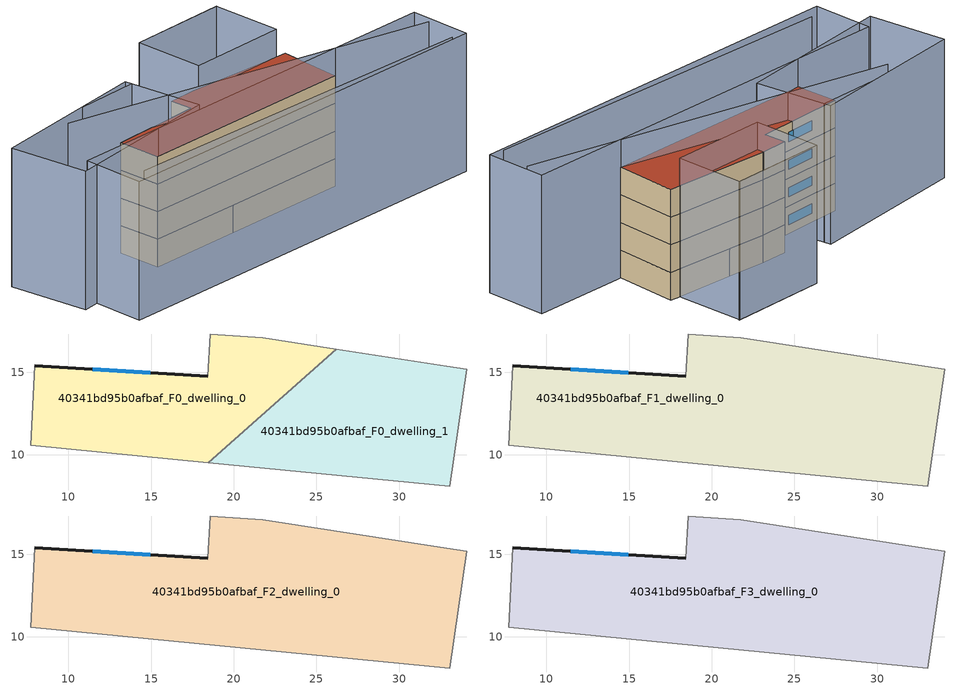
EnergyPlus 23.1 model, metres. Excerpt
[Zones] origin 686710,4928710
40341bd95b0afbaf_F0_dwelling_0
 floor ground (EU_floor_Construction): 26.19,16.39 18.46,9.53 7.71,10.57 7.97,15.39 18.44,14.77 18.59,17.31 21.76,17.07 z0
 wall outside (EU_wall_Construction): 18.44,14.77 7.97,15.39 z0:3
 wall adiabatic (EU_wall_Construction): 26.19,16.39 21.76,17.07 18.59,17.31 18.44,14.77 / 7.97,15.39 7.71,10.57 18.46,9.53 z0:3
 wall to 40341bd95b0afbaf_F0_dwelling_1 (EU_wall_Construction): 18.46,9.53 26.19,16.39 z0:3
 window (EU_Window_Construction): 14.95,14.98 11.46,15.18 z1:2
40341bd95b0afbaf_F0_dwelling_1
 floor ground (EU_floor_Construction): 34.1,15.18 33.05,8.12 18.46,9.53 26.19,16.39 32.88,15.37 z0
 wall adiabatic (EU_wall_Construction): 18.46,9.53 33.05,8.12 34.1,15.18 32.88,15.37 26.19,16.39 z0:3
40341bd95b0afbaf_F1_dwelling_0
 floor to 40341bd95b0afbaf_F0_dwelling_0 (EU_floor_Construction): 26.19,16.39 18.46,9.53 7.71,10.57 7.97,15.39 18.44,14.77 18.59,17.31 21.76,17.07 z3
 floor to 40341bd95b0afbaf_F0_dwelling_1 (EU_floor_Construction): 34.1,15.18 33.05,8.12 18.46,9.53 26.19,16.39 32.88,15.37 z3
 wall outside (EU_wall_Construction): 18.44,14.77 7.97,15.39 z3:6
 wall adiabatic (EU_wall_Construction): 7.97,15.39 7.71,10.57 33.05,8.12 34.1,15.18 32.88,15.37 21.76,17.07 18.59,17.31 18.44,14.77 z3:6
 window (EU_Window_Construction): 14.95,14.98 11.46,15.18 z4:5
40341bd95b0afbaf_F2_dwelling_0
 floor to 40341bd95b0afbaf_F1_dwelling_0 (EU_floor_Construction): 34.1,15.18 33.05,8.12 7.71,10.57 7.97,15.39 18.44,14.77 18.59,17.31 21.76,17.07 32.88,15.37 z6
 wall outside (EU_wall_Construction): 18.44,14.77 7.97,15.39 z6:9
 wall adiabatic (EU_wall_Construction): 7.97,15.39 7.71,10.57 33.05,8.12 34.1,15.18 32.88,15.37 21.76,17.07 18.59,17.31 18.44,14.77 z6:9
 window (EU_Window_Construction): 14.95,14.98 11.46,15.18 z7:8
40341bd95b0afbaf_F3_dwelling_0
 floor to 40341bd95b0afbaf_F2_dwelling_0 (EU_floor_Construction): 34.1,15.18 33.05,8.12 7.71,10.57 7.97,15.39 18.44,14.77 18.59,17.31 21.76,17.07 32.88,15.37 z9
 wall outside (EU_wall_Construction): 18.44,14.77 7.97,15.39 z9:12
 wall adiabatic (EU_wall_Construction): 7.97,15.39 7.71,10.57 33.05,8.12 34.1,15.18 32.88,15.37 21.76,17.07 18.59,17.31 18.44,14.77 z9:12
 window (EU_Window_Construction): 14.95,14.98 11.46,15.18 z10:11
 roof outside (EU_roof_Construction): 33.05,8.12 34.1,15.18 32.88,15.37 21.76,17.07 18.59,17.31 18.44,14.77 7.97,15.39 7.71,10.57 z12
shading: -0.75,5.77 42,0.55 / 14.34,18.93 7.18,19.49 / 33.61,23.25 22.29,24.1 / 43.44,4.56 3.32,18.3 / -2.36,11.55 44.29,7.03 / 44.29,7.03 43.62,0.07 / 43.62,0.07 -3.03,4.59 / -3.03,4.59 -2.36,11.55 / -4.6,19.19 14.31,19.73 / 14.31,19.73 14.57,10.77 / 14.57,10.77 -4.34,10.23 / -4.34,10.23 -4.6,19.19 / 22.29,24.16 33.54,23.25 / 33.54,23.25 32.9,15.37 / 32.9,15.37 21.65,16.28 / 21.65,16.28 22.29,24.16 z0:15
[Building]
EU S2 Campaign: North Axis=0; Terrain=City; Solar Distribution=FullExterior
[Site:Location]
Bologna: Latitude=44.5; Longitude=11.25; Time Zone=1; Elevation=37
[SizingPeriod:WeatherFileDays]
AnnualSizingPeriod: Begin Month=1; Begin Day of Month=1; End Month=12; End Day of Month=31; Day of Week for Start Day=Monday; Use Weather File Daylight Saving Period=No; Use Weather File Rain and Snow Indicators=No
[MATERIAL]
EU_InternalMass_Material: Roughness=MediumRough; Thickness=0.1; Conductivity=1; Density=1800; Specific Heat=900; Thermal Absorptance=0.9; Solar Absorptance=0.7; Visible Absorptance=0.7
[MATERIAL:NOMASS] Roughness=MediumRough; Thermal Absorptance=0.9; Solar Absorptance=0.7; Visible Absorptance=0.7
Name | Thermal Resistance
EU_wall_NoMass | 0.937881
EU_roof_NoMass | 0.548572
EU_floor_NoMass | 0.71348
[WINDOWMATERIAL:SIMPLEGLAZINGSYSTEM]
EU_Window_SimpleGlazing: UFactor=4.25633; Solar Heat Gain Coefficient=0.85; Visible Transmittance=0.85
[CONSTRUCTION]
EU_wall_Construction: EU_wall_NoMass
EU_roof_Construction: EU_roof_NoMass
EU_floor_Construction: EU_floor_NoMass
EU_InternalMass_Construction: EU_InternalMass_Material
EU_Window_Construction: EU_Window_SimpleGlazing
[ZONE] Type=1; Multiplier=1; Ceiling Height=autocalculate; Floor Area=autocalculate; Part of Total Floor Area=Yes
Name | Volume
40341bd95b0afbaf_F0_dwelling_0 | 252.18
40341bd95b0afbaf_F1_dwelling_0 | 504.345
40341bd95b0afbaf_F2_dwelling_0; 40341bd95b0afbaf_F3_dwelling_0 | 504.346
40341bd95b0afbaf_F0_dwelling_1 | 252.17
[INTERNALMASS] Construction=EU_InternalMass_Construction
Name | Zone or ZoneList | Surface Area
40341bd95b0afbaf_F0_dwelling_0_EU_InternalMass | 40341bd95b0afbaf_F0_dwelling_0 | 84.0603
40341bd95b0afbaf_F0_dwelling_1_EU_InternalMass | 40341bd95b0afbaf_F0_dwelling_1 | 84.0565
40341bd95b0afbaf_F1_dwelling_0_EU_InternalMass | 40341bd95b0afbaf_F1_dwelling_0 | 168.115
40341bd95b0afbaf_F2_dwelling_0_EU_InternalMass | 40341bd95b0afbaf_F2_dwelling_0 | 168.115
40341bd95b0afbaf_F3_dwelling_0_EU_InternalMass | 40341bd95b0afbaf_F3_dwelling_0 | 168.115
[OTHEREQUIPMENT] Fuel Type=Electricity; Design Level Calculation Method=Watts/Area; Power per Zone Floor Area=1; Fraction Latent=0; Fraction Radiant=0; Fraction Lost=0; Carbon Dioxide Generation Rate=0; EndUse Subcategory=EU_Step8_InternalGains
Name | Zone or ZoneList or Space or SpaceList | Schedule
EU_Step8_InternalGain_40341bd95b0afbaf_F0_dwelling_0_f000 | 40341bd95b0afbaf_F0_dwelling_0 | EU_Step8_GainSchedule_40341bd95b0afbaf_F0_dwelling_0_f000
EU_Step8_InternalGain_40341bd95b0afbaf_F0_dwelling_1_f000 | 40341bd95b0afbaf_F0_dwelling_1 | EU_Step8_GainSchedule_40341bd95b0afbaf_F0_dwelling_1_f000
EU_Step8_InternalGain_40341bd95b0afbaf_F1_dwelling_0_f000 | 40341bd95b0afbaf_F1_dwelling_0 | EU_Step8_GainSchedule_40341bd95b0afbaf_F1_dwelling_0_f000
EU_Step8_InternalGain_40341bd95b0afbaf_F2_dwelling_0_f000 | 40341bd95b0afbaf_F2_dwelling_0 | EU_Step8_GainSchedule_40341bd95b0afbaf_F2_dwelling_0_f000
EU_Step8_InternalGain_40341bd95b0afbaf_F3_dwelling_0_f000 | 40341bd95b0afbaf_F3_dwelling_0 | EU_Step8_GainSchedule_40341bd95b0afbaf_F3_dwelling_0_f000
[ZONEVENTILATION:DESIGNFLOWRATE] Schedule=EU_AlwaysOn; Design Flow Rate Calculation Method=AirChanges/Hour; Air Changes per Hour=0.687892; Ventilation Type=Natural; Fan Pressure Rise=0; Fan Total Efficiency=1; Constant Term Coefficient=1; Temperature Term Coefficient=0; Velocity Term Coefficient=0; Velocity Squared Term Coefficient=0; Minimum Indoor Temperature=-100; Maximum Indoor Temperature=100; Delta Temperature=-100; Minimum Outdoor Temperature=-100; Maximum Outdoor Temperature=100; Maximum Wind Speed=40
Name | Zone or ZoneList or Space or SpaceList
EU_ConstantAir_40341bd95b0afbaf_F0_dwelling_0 | 40341bd95b0afbaf_F0_dwelling_0
EU_ConstantAir_40341bd95b0afbaf_F0_dwelling_1 | 40341bd95b0afbaf_F0_dwelling_1
EU_ConstantAir_40341bd95b0afbaf_F1_dwelling_0 | 40341bd95b0afbaf_F1_dwelling_0
EU_ConstantAir_40341bd95b0afbaf_F2_dwelling_0 | 40341bd95b0afbaf_F2_dwelling_0
EU_ConstantAir_40341bd95b0afbaf_F3_dwelling_0 | 40341bd95b0afbaf_F3_dwelling_0
[HVACTEMPLATE:THERMOSTAT] Constant Heating Setpoint=20; Constant Cooling Setpoint=50
EU_HeatOnly_40341bd95b0afbaf_F0_dwelling_0; EU_HeatOnly_40341bd95b0afbaf_F0_dwelling_1; EU_HeatOnly_40341bd95b0afbaf_F1_dwelling_0; EU_HeatOnly_40341bd95b0afbaf_F2_dwelling_0; EU_HeatOnly_40341bd95b0afbaf_F3_dwelling_0
[HVACTEMPLATE:ZONE:IDEALLOADSAIRSYSTEM] System Availability Schedule=EU_AlwaysOn; Maximum Heating Supply Air Temperature=50; Minimum Cooling Supply Air Temperature=13; Maximum Heating Supply Air Humidity Ratio=0.0156; Minimum Cooling Supply Air Humidity Ratio=0.0077; Heating Limit=NoLimit; Cooling Limit=NoLimit; Heating Availability Schedule=EU_AlwaysOn; Cooling Availability Schedule=EU_CoolingOff; Dehumidification Control Type=ConstantSensibleHeatRatio; Cooling Sensible Heat Ratio=0.7; Dehumidification Setpoint=60; Humidification Control Type=None; Humidification Setpoint=30; Outdoor Air Method=None; Outdoor Air Flow Rate per Person=0.00944; Outdoor Air Flow Rate per Zone Floor Area=0; Outdoor Air Flow Rate per Zone=0; Demand Controlled Ventilation Type=None; Outdoor Air Economizer Type=NoEconomizer; Heat Recovery Type=None; Sensible Heat Recovery Effectiveness=0.7; Latent Heat Recovery Effectiveness=0.65
Name | Template Thermostat
40341bd95b0afbaf_F0_dwelling_0 | EU_HeatOnly_40341bd95b0afbaf_F0_dwelling_0
40341bd95b0afbaf_F0_dwelling_1 | EU_HeatOnly_40341bd95b0afbaf_F0_dwelling_1
40341bd95b0afbaf_F1_dwelling_0 | EU_HeatOnly_40341bd95b0afbaf_F1_dwelling_0
40341bd95b0afbaf_F2_dwelling_0 | EU_HeatOnly_40341bd95b0afbaf_F2_dwelling_0
40341bd95b0afbaf_F3_dwelling_0 | EU_HeatOnly_40341bd95b0afbaf_F3_dwelling_0
[SIZING:ZONE] Zone Cooling Design Supply Air Temperature Input Method=SupplyAirTemperature; Zone Cooling Design Supply Air Temperature=13; Zone Heating Design Supply Air Temperature Input Method=SupplyAirTemperature; Zone Heating Design Supply Air Temperature=50; Zone Cooling Design Supply Air Humidity Ratio=0.008; Zone Heating Design Supply Air Humidity Ratio=0.008; Cooling Design Air Flow Method=DesignDay; Cooling Design Air Flow Rate=0; Cooling Minimum Air Flow per Zone Floor Area=0.000762; Cooling Minimum Air Flow=0; Cooling Minimum Air Flow Fraction=0.2; Heating Design Air Flow Method=DesignDay; Heating Design Air Flow Rate=0; Heating Maximum Air Flow per Zone Floor Area=0.002032; Heating Maximum Air Flow=0.141576; Heating Maximum Air Flow Fraction=0.3; Account for Dedicated Outdoor Air System=No; Dedicated Outdoor Air System Control Strategy=NeutralSupplyAir; Dedicated Outdoor Air Low Setpoint Temperature for Design=autosize; Dedicated Outdoor Air High Setpoint Temperature for Design=autosize; Zone Load Sizing Method=Sensible Load Only No Latent Load; Zone Latent Cooling Design Supply Air Humidity Ratio Input Method=HumidityRatioDifference; Zone Cooling Design Supply Air Humidity Ratio Difference=0.005; Zone Latent Heating Design Supply Air Humidity Ratio Input Method=HumidityRatioDifference; Zone Humidification Design Supply Air Humidity Ratio Difference=0.005
40341bd95b0afbaf_F0_dwelling_0; 40341bd95b0afbaf_F0_dwelling_1; 40341bd95b0afbaf_F1_dwelling_0; 40341bd95b0afbaf_F2_dwelling_0; 40341bd95b0afbaf_F3_dwelling_0
[SCHEDULE:CONSTANT]
Name | Hourly Value
EU_AlwaysOn | 1
EU_CoolingOff | 0
[SCHEDULE:FILE] Column Number=1; Rows to Skip at Top=0; Number of Hours of Data=8760; Column Separator=Comma; Interpolate to Timestep=No; Minutes per Item=60; Adjust Schedule for Daylight Savings=Yes
Name | File
EU_Step8_GainSchedule_40341bd95b0afbaf_F0_dwelling_0_f000 | ../../schedules/40341bd95b0afbaf/40341bd95b0afbaf_F0_dwelling_0_f000_gain.csv
EU_Step8_GainSchedule_40341bd95b0afbaf_F0_dwelling_1_f000 | ../../schedules/40341bd95b0afbaf/40341bd95b0afbaf_F0_dwelling_1_f000_gain.csv
EU_Step8_GainSchedule_40341bd95b0afbaf_F1_dwelling_0_f000 | ../../schedules/40341bd95b0afbaf/40341bd95b0afbaf_F1_dwelling_0_f000_gain.csv
EU_Step8_GainSchedule_40341bd95b0afbaf_F2_dwelling_0_f000 | ../../schedules/40341bd95b0afbaf/40341bd95b0afbaf_F2_dwelling_0_f000_gain.csv
EU_Step8_GainSchedule_40341bd95b0afbaf_F3_dwelling_0_f000 | ../../schedules/40341bd95b0afbaf/40341bd95b0afbaf_F3_dwelling_0_f000_gain.csv
